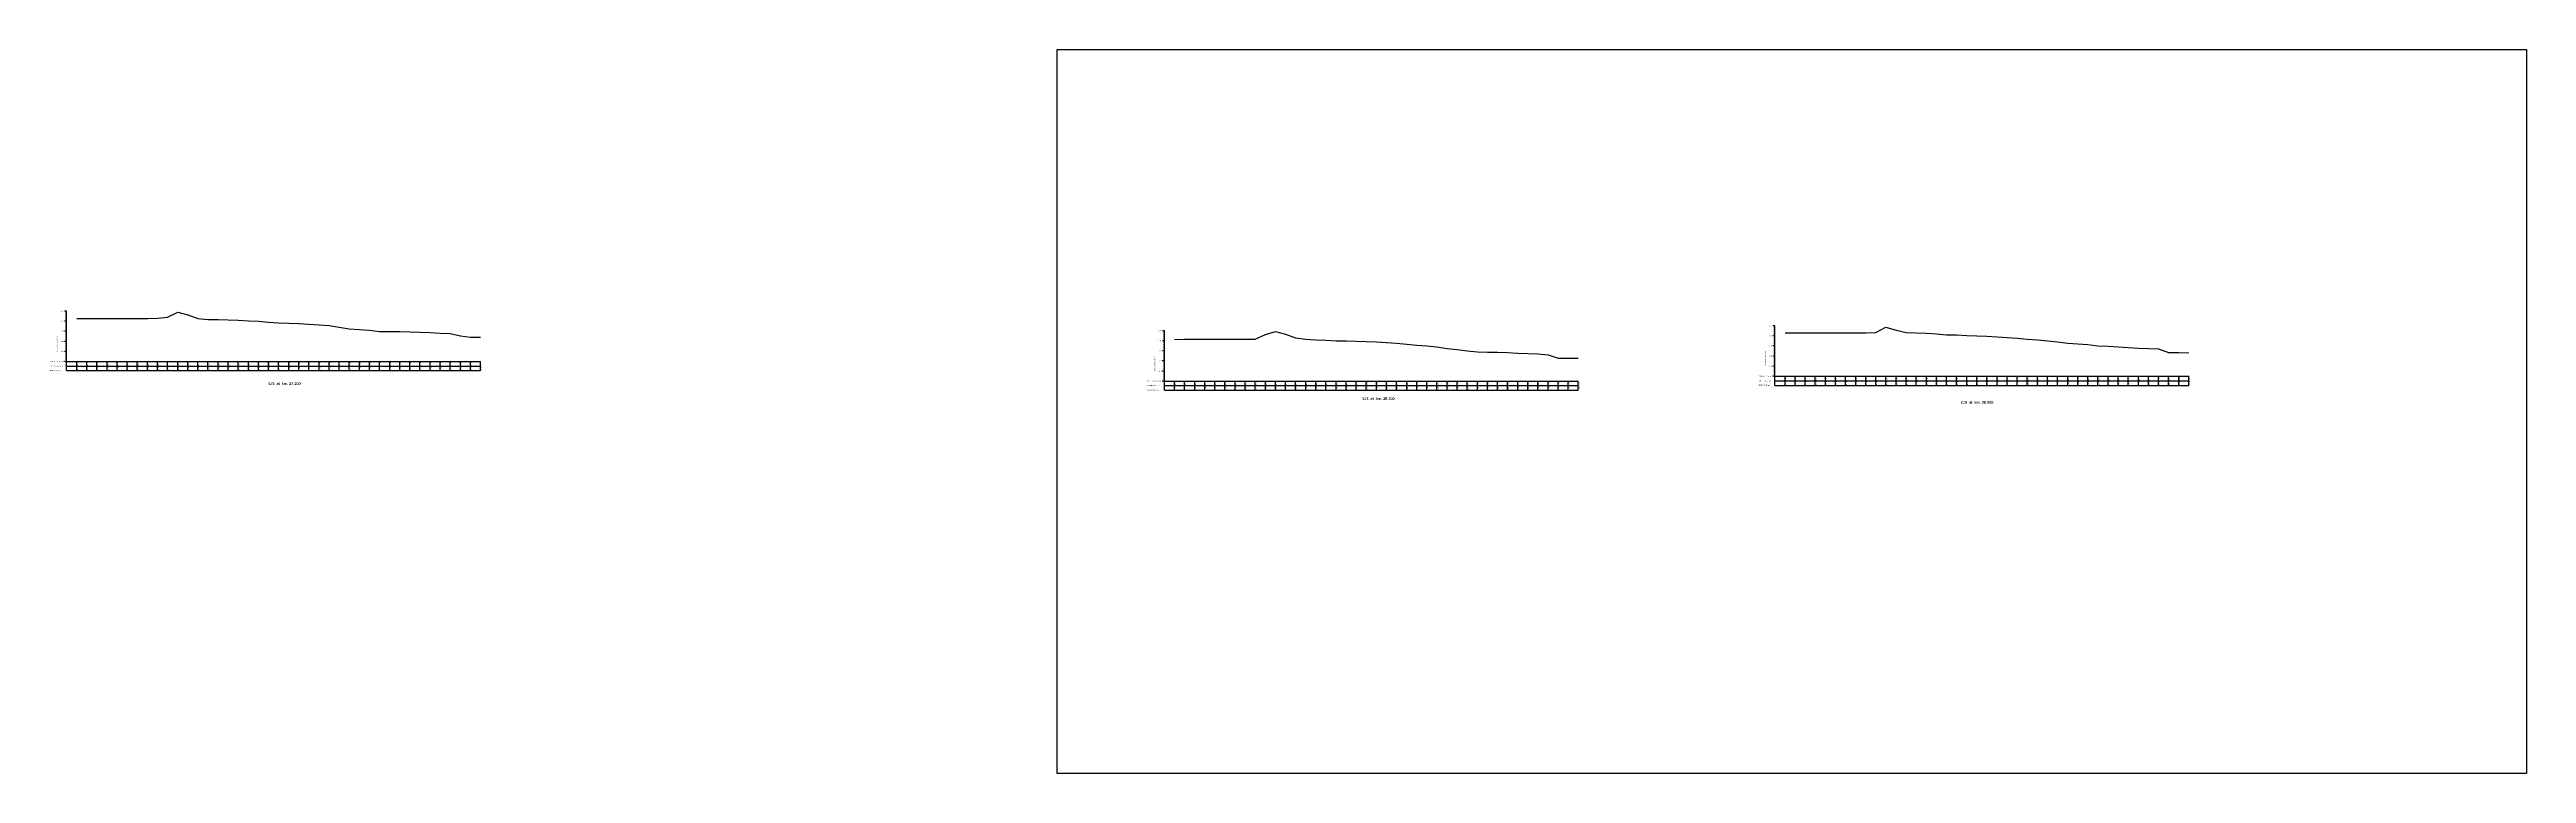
# Model space of a CAD drawing. Header units: metres. Extents: x -148477 to 168932, y -55673 to -2736.
# Drawn here: x 24094 to 25321, y -19274 to -18915 of the extents above; entities that cross this region are included whole.
import ezdxf

# ---------------------------------------------------------------- set-up
doc = ezdxf.new("R2010")
doc.units = ezdxf.units.M
doc.styles.add('liza', font='times.ttf', dxfattribs={"height": 2})
doc.styles.get("Standard").update_dxf_attribs({"font": 'times.ttf'})

msp = doc.modelspace()

# ---------------------------------------------------------------- linework, layer by layer
at = {"color": 6, "linetype": 'Continuous', "lineweight": -3, "ltscale": 0.5}
for p, q in [((24102.241, -19044.287), (24101.241, -19044.287)), ((24102.241, -19049.287), (24101.241, -19049.287)), ((24102.241, -19045.287), (24101.741, -19045.287)), ((24102.241, -19046.287), (24101.741, -19046.287)), ((24102.241, -19047.287), (24101.741, -19047.287)), ((24102.241, -19048.287), (24101.741, -19048.287)), ((24102.241, -19050.287), (24101.741, -19050.287)), ((24102.241, -19051.287), (24101.741, -19051.287)), ((24102.241, -19052.287), (24101.741, -19052.287)), ((24102.241, -19053.287), (24101.741, -19053.287)), ((24102.241, -19073.787), (24102.241, -19044.287)), ((24948.4004, -19051.5829), (24947.4004, -19051.5829)), ((24948.4004, -19052.5829), (24947.9004, -19052.5829)), ((24948.4004, -19081.0829), (24948.4004, -19051.5829)), ((24102.241, -19054.287), (24101.241, -19054.287)), ((24102.241, -19059.287), (24101.241, -19059.287)), ((24102.241, -19064.287), (24101.241, -19064.287)), ((24102.241, -19055.287), (24101.741, -19055.287)), ((24102.241, -19056.287), (24101.741, -19056.287)), ((24102.241, -19057.287), (24101.741, -19057.287)), ((24102.241, -19058.287), (24101.741, -19058.287)), ((24102.241, -19060.287), (24101.741, -19060.287)), ((24102.241, -19061.287), (24101.741, -19061.287)), ((24102.241, -19062.287), (24101.741, -19062.287)), ((24102.241, -19063.287), (24101.741, -19063.287)), ((24102.241, -19065.287), (24101.741, -19065.287)), ((24645.996, -19053.9842), (24644.996, -19053.9842)), ((24645.996, -19058.9842), (24644.996, -19058.9842)), ((24645.996, -19063.9842), (24644.996, -19063.9842)), ((24645.996, -19054.9842), (24645.496, -19054.9842)), ((24645.996, -19055.9842), (24645.496, -19055.9842)), ((24645.996, -19056.9842), (24645.496, -19056.9842)), ((24645.996, -19057.9842), (24645.496, -19057.9842)), ((24645.996, -19059.9842), (24645.496, -19059.9842)), ((24645.996, -19060.9842), (24645.496, -19060.9842)), ((24645.996, -19061.9842), (24645.496, -19061.9842)), ((24645.996, -19062.9842), (24645.496, -19062.9842)), ((24645.996, -19064.9842), (24645.496, -19064.9842)), ((24645.996, -19083.4842), (24645.996, -19053.9842)), ((24948.4004, -19056.5829), (24947.4004, -19056.5829)), ((24948.4004, -19061.5829), (24947.4004, -19061.5829)), ((24948.4004, -19053.5829), (24947.9004, -19053.5829)), ((24948.4004, -19054.5829), (24947.9004, -19054.5829)), ((24948.4004, -19055.5829), (24947.9004, -19055.5829)), ((24948.4004, -19057.5829), (24947.9004, -19057.5829)), ((24948.4004, -19058.5829), (24947.9004, -19058.5829)), ((24948.4004, -19059.5829), (24947.9004, -19059.5829)), ((24948.4004, -19060.5829), (24947.9004, -19060.5829)), ((24948.4004, -19062.5829), (24947.9004, -19062.5829)), ((24948.4004, -19063.5829), (24947.9004, -19063.5829)), ((24948.4004, -19064.5829), (24947.9004, -19064.5829)), ((24948.4004, -19065.5829), (24947.9004, -19065.5829)), ((24102.241, -19069.287), (24101.241, -19069.287)), ((24102.241, -19066.287), (24101.741, -19066.287)), ((24102.241, -19067.287), (24101.741, -19067.287)), ((24102.241, -19068.287), (24101.741, -19068.287)), ((24102.241, -19069.287), (24307.241, -19069.287)), ((24102.241, -19071.537), (24307.241, -19071.537)), ((24102.241, -19073.787), (24307.241, -19073.787)), ((24107.241, -19073.787), (24107.241, -19069.287)), ((24112.241, -19073.787), (24112.241, -19069.287)), ((24117.241, -19073.787), (24117.241, -19069.287)), ((24122.241, -19073.787), (24122.241, -19069.287)), ((24127.241, -19073.787), (24127.241, -19069.287)), ((24132.241, -19073.787), (24132.241, -19069.287)), ((24137.241, -19073.787), (24137.241, -19069.287)), ((24142.241, -19073.787), (24142.241, -19069.287)), ((24147.241, -19073.787), (24147.241, -19069.287)), ((24152.241, -19073.787), (24152.241, -19069.287)), ((24157.241, -19073.787), (24157.241, -19069.287)), ((24162.241, -19073.787), (24162.241, -19069.287)), ((24167.241, -19073.787), (24167.241, -19069.287)), ((24172.241, -19073.787), (24172.241, -19069.287)), ((24177.241, -19073.787), (24177.241, -19069.287)), ((24182.241, -19073.787), (24182.241, -19069.287)), ((24187.241, -19073.787), (24187.241, -19069.287)), ((24192.241, -19073.787), (24192.241, -19069.287)), ((24197.241, -19073.787), (24197.241, -19069.287)), ((24202.241, -19073.787), (24202.241, -19069.287)), ((24207.241, -19073.787), (24207.241, -19069.287)), ((24212.241, -19073.787), (24212.241, -19069.287)), ((24217.241, -19073.787), (24217.241, -19069.287)), ((24222.241, -19073.787), (24222.241, -19069.287)), ((24227.241, -19073.787), (24227.241, -19069.287)), ((24232.241, -19073.787), (24232.241, -19069.287)), ((24237.241, -19073.787), (24237.241, -19069.287)), ((24242.241, -19073.787), (24242.241, -19069.287)), ((24247.241, -19073.787), (24247.241, -19069.287)), ((24252.241, -19073.787), (24252.241, -19069.287)), ((24257.241, -19073.787), (24257.241, -19069.287)), ((24262.241, -19073.787), (24262.241, -19069.287)), ((24267.241, -19073.787), (24267.241, -19069.287)), ((24272.241, -19073.787), (24272.241, -19069.287)), ((24277.241, -19073.787), (24277.241, -19069.287)), ((24282.241, -19073.787), (24282.241, -19069.287)), ((24287.241, -19073.787), (24287.241, -19069.287)), ((24292.241, -19073.787), (24292.241, -19069.287)), ((24297.241, -19073.787), (24297.241, -19069.287)), ((24302.241, -19073.787), (24302.241, -19069.287)), ((24307.241, -19073.787), (24307.241, -19069.287)), ((24645.996, -19068.9842), (24644.996, -19068.9842)), ((24645.996, -19073.9842), (24644.996, -19073.9842)), ((24645.996, -19065.9842), (24645.496, -19065.9842)), ((24645.996, -19066.9842), (24645.496, -19066.9842)), ((24645.996, -19067.9842), (24645.496, -19067.9842)), ((24645.996, -19069.9842), (24645.496, -19069.9842)), ((24645.996, -19070.9842), (24645.496, -19070.9842)), ((24645.996, -19071.9842), (24645.496, -19071.9842)), ((24645.996, -19072.9842), (24645.496, -19072.9842)), ((24645.996, -19074.9842), (24645.496, -19074.9842)), ((24645.996, -19075.9842), (24645.496, -19075.9842)), ((24645.996, -19076.9842), (24645.496, -19076.9842)), ((24948.4004, -19066.5829), (24947.4004, -19066.5829)), ((24948.4004, -19071.5829), (24947.4004, -19071.5829)), ((24948.4004, -19076.5829), (24947.4004, -19076.5829)), ((24948.4004, -19067.5829), (24947.9004, -19067.5829)), ((24948.4004, -19068.5829), (24947.9004, -19068.5829)), ((24948.4004, -19069.5829), (24947.9004, -19069.5829)), ((24948.4004, -19070.5829), (24947.9004, -19070.5829)), ((24948.4004, -19072.5829), (24947.9004, -19072.5829)), ((24948.4004, -19073.5829), (24947.9004, -19073.5829)), ((24948.4004, -19074.5829), (24947.9004, -19074.5829)), ((24948.4004, -19075.5829), (24947.9004, -19075.5829)), ((24948.4004, -19076.5829), (25153.4004, -19076.5829)), ((24953.4004, -19081.0829), (24953.4004, -19076.5829)), ((24958.4004, -19081.0829), (24958.4004, -19076.5829)), ((24963.4004, -19081.0829), (24963.4004, -19076.5829)), ((24968.4004, -19081.0829), (24968.4004, -19076.5829)), ((24973.4004, -19081.0829), (24973.4004, -19076.5829)), ((24978.4004, -19081.0829), (24978.4004, -19076.5829)), ((24983.4004, -19081.0829), (24983.4004, -19076.5829)), ((24988.4004, -19081.0829), (24988.4004, -19076.5829)), ((24993.4004, -19081.0829), (24993.4004, -19076.5829)), ((24998.4004, -19081.0829), (24998.4004, -19076.5829)), ((25003.4004, -19081.0829), (25003.4004, -19076.5829)), ((25008.4004, -19081.0829), (25008.4004, -19076.5829)), ((25013.4004, -19081.0829), (25013.4004, -19076.5829)), ((25018.4004, -19081.0829), (25018.4004, -19076.5829)), ((25023.4004, -19081.0829), (25023.4004, -19076.5829)), ((25028.4004, -19081.0829), (25028.4004, -19076.5829)), ((25033.4004, -19081.0829), (25033.4004, -19076.5829)), ((25038.4004, -19081.0829), (25038.4004, -19076.5829)), ((25043.4004, -19081.0829), (25043.4004, -19076.5829)), ((25048.4004, -19081.0829), (25048.4004, -19076.5829)), ((25053.4004, -19081.0829), (25053.4004, -19076.5829)), ((25058.4004, -19081.0829), (25058.4004, -19076.5829)), ((25063.4004, -19081.0829), (25063.4004, -19076.5829)), ((25068.4004, -19081.0829), (25068.4004, -19076.5829)), ((25073.4004, -19081.0829), (25073.4004, -19076.5829)), ((25078.4004, -19081.0829), (25078.4004, -19076.5829)), ((25083.4004, -19081.0829), (25083.4004, -19076.5829)), ((25088.4004, -19081.0829), (25088.4004, -19076.5829)), ((25093.4004, -19081.0829), (25093.4004, -19076.5829)), ((25098.4004, -19081.0829), (25098.4004, -19076.5829)), ((25103.4004, -19081.0829), (25103.4004, -19076.5829)), ((25108.4004, -19081.0829), (25108.4004, -19076.5829)), ((25113.4004, -19081.0829), (25113.4004, -19076.5829)), ((25118.4004, -19081.0829), (25118.4004, -19076.5829)), ((25123.4004, -19081.0829), (25123.4004, -19076.5829)), ((25128.4004, -19081.0829), (25128.4004, -19076.5829)), ((25133.4004, -19081.0829), (25133.4004, -19076.5829)), ((25138.4004, -19081.0829), (25138.4004, -19076.5829)), ((25143.4004, -19081.0829), (25143.4004, -19076.5829)), ((25148.4004, -19081.0829), (25148.4004, -19076.5829)), ((25153.4004, -19081.0829), (25153.4004, -19076.5829)), ((24645.996, -19078.9842), (24644.996, -19078.9842)), ((24645.996, -19077.9842), (24645.496, -19077.9842)), ((24645.996, -19078.9842), (24850.996, -19078.9842)), ((24645.996, -19081.2342), (24850.996, -19081.2342)), ((24645.996, -19083.4842), (24850.996, -19083.4842)), ((24650.996, -19083.4842), (24650.996, -19078.9842)), ((24655.996, -19083.4842), (24655.996, -19078.9842)), ((24660.996, -19083.4842), (24660.996, -19078.9842)), ((24665.996, -19083.4842), (24665.996, -19078.9842)), ((24670.996, -19083.4842), (24670.996, -19078.9842)), ((24675.996, -19083.4842), (24675.996, -19078.9842)), ((24680.996, -19083.4842), (24680.996, -19078.9842)), ((24685.996, -19083.4842), (24685.996, -19078.9842)), ((24690.996, -19083.4842), (24690.996, -19078.9842)), ((24695.996, -19083.4842), (24695.996, -19078.9842)), ((24700.996, -19083.4842), (24700.996, -19078.9842)), ((24705.996, -19083.4842), (24705.996, -19078.9842)), ((24710.996, -19083.4842), (24710.996, -19078.9842)), ((24715.996, -19083.4842), (24715.996, -19078.9842)), ((24720.996, -19083.4842), (24720.996, -19078.9842)), ((24725.996, -19083.4842), (24725.996, -19078.9842)), ((24730.996, -19083.4842), (24730.996, -19078.9842)), ((24735.996, -19083.4842), (24735.996, -19078.9842)), ((24740.996, -19083.4842), (24740.996, -19078.9842)), ((24745.996, -19083.4842), (24745.996, -19078.9842)), ((24750.996, -19083.4842), (24750.996, -19078.9842)), ((24755.996, -19083.4842), (24755.996, -19078.9842)), ((24760.996, -19083.4842), (24760.996, -19078.9842)), ((24765.996, -19083.4842), (24765.996, -19078.9842)), ((24770.996, -19083.4842), (24770.996, -19078.9842)), ((24775.996, -19083.4842), (24775.996, -19078.9842)), ((24780.996, -19083.4842), (24780.996, -19078.9842)), ((24785.996, -19083.4842), (24785.996, -19078.9842)), ((24790.996, -19083.4842), (24790.996, -19078.9842)), ((24795.996, -19083.4842), (24795.996, -19078.9842)), ((24800.996, -19083.4842), (24800.996, -19078.9842)), ((24805.996, -19083.4842), (24805.996, -19078.9842)), ((24810.996, -19083.4842), (24810.996, -19078.9842)), ((24815.996, -19083.4842), (24815.996, -19078.9842)), ((24820.996, -19083.4842), (24820.996, -19078.9842)), ((24825.996, -19083.4842), (24825.996, -19078.9842)), ((24830.996, -19083.4842), (24830.996, -19078.9842)), ((24835.996, -19083.4842), (24835.996, -19078.9842)), ((24840.996, -19083.4842), (24840.996, -19078.9842)), ((24845.996, -19083.4842), (24845.996, -19078.9842)), ((24850.996, -19083.4842), (24850.996, -19078.9842)), ((24948.4004, -19078.8329), (25153.4004, -19078.8329)), ((24948.4004, -19081.0829), (25153.4004, -19081.0829))]:
    msp.add_line(p, q, dxfattribs=at)
msp.add_lwpolyline([(24592.93, -18914.5979), (25320.6421, -18914.5979), (25320.6421, -19273.5096), (24592.93, -19273.5096)], close=True, dxfattribs=at)
for points in [[(24107.241, -19047.967), (24112.241, -19047.967), (24117.241, -19047.977), (24122.241, -19047.977), (24127.241, -19047.977), (24132.241, -19047.987), (24137.241, -19047.997), (24142.241, -19047.927), (24147.241, -19047.857), (24152.241, -19047.217), (24157.241, -19044.887), (24162.241, -19046.077), (24167.241, -19047.937), (24172.241, -19048.437), (24177.241, -19048.457), (24182.241, -19048.617), (24187.241, -19048.807), (24192.241, -19049.057), (24197.241, -19049.237), (24202.241, -19049.687), (24207.241, -19050.037), (24212.241, -19050.237), (24217.241, -19050.467), (24222.241, -19050.757), (24227.241, -19051.017), (24232.241, -19051.377), (24237.241, -19052.297), (24242.241, -19053.077), (24247.241, -19053.437), (24252.241, -19053.777), (24257.241, -19054.337), (24262.241, -19054.427), (24267.241, -19054.337), (24272.241, -19054.527), (24277.241, -19054.667), (24282.241, -19054.927), (24287.241, -19055.187), (24292.241, -19055.377), (24297.241, -19056.607), (24302.241, -19057.287), (24307.241, -19057.197)], [(24953.4004, -19055.0429), (24958.4004, -19055.0129), (24963.4004, -19054.9829), (24968.4004, -19055.0029), (24973.4004, -19055.0229), (24978.4004, -19055.0329), (24983.4004, -19055.0529), (24988.4004, -19055.0229), (24993.4004, -19055.0029), (24998.4004, -19054.9329), (25003.4004, -19052.3029), (25008.4004, -19053.7829), (25013.4004, -19054.9029), (25018.4004, -19055.0229), (25023.4004, -19055.1429), (25028.4004, -19055.5529), (25033.4004, -19055.9729), (25038.4004, -19056.1229), (25043.4004, -19056.3329), (25048.4004, -19056.5029), (25053.4004, -19056.7529), (25058.4004, -19057.0329), (25063.4004, -19057.4029), (25068.4004, -19057.7529), (25073.4004, -19058.1429), (25078.4004, -19058.5929), (25083.4004, -19058.9929), (25088.4004, -19059.4529), (25093.4004, -19060.2329), (25098.4004, -19060.5129), (25103.4004, -19060.9029), (25108.4004, -19061.4329), (25113.4004, -19061.7229), (25118.4004, -19062.0229), (25123.4004, -19062.3029), (25128.4004, -19062.5929), (25133.4004, -19062.8129), (25138.4004, -19063.0329), (25143.4004, -19064.8529), (25148.4004, -19064.8729), (25153.4004, -19064.8929)], [(24650.996, -19058.3242), (24655.996, -19058.2742), (24660.996, -19058.2142), (24665.996, -19058.2442), (24670.996, -19058.2642), (24675.996, -19058.2542), (24680.996, -19058.2442), (24685.996, -19058.2442), (24690.996, -19058.2342), (24695.996, -19055.8342), (24700.996, -19054.3842), (24705.996, -19055.7242), (24710.996, -19057.5442), (24715.996, -19058.1642), (24720.996, -19058.4742), (24725.996, -19058.7142), (24730.996, -19058.9642), (24735.996, -19058.9442), (24740.996, -19059.1142), (24745.996, -19059.3442), (24750.996, -19059.5242), (24755.996, -19059.8542), (24760.996, -19060.2342), (24765.996, -19060.6542), (24770.996, -19061.1042), (24775.996, -19061.5342), (24780.996, -19062.0142), (24785.996, -19062.8242), (24790.996, -19063.3642), (24795.996, -19063.9542), (24800.996, -19064.4042), (24805.996, -19064.6042), (24810.996, -19064.6842), (24815.996, -19064.8842), (24820.996, -19065.1342), (24825.996, -19065.2842), (24830.996, -19065.4542), (24835.996, -19066.0442), (24840.996, -19067.5842), (24845.996, -19067.5642), (24850.996, -19067.5442)]]:
    msp.add_lwpolyline(points, dxfattribs=at)

# ---------------------------------------------------------------- texts
at = {"color": 6, "linetype": 'Continuous', "lineweight": -3, "ltscale": 0.5, "char_height": 0.5, "attachment_point": 1, "style": 'liza'}
for s, insert, width in [('0.00', (24099.241, -19049.037), 2), ('5.00', (24099.241, -19044.037), 2), ('5.00', (24945.4004, -19051.3329), 2), ('-5.00', (24099.241, -19054.037), 2), ('-10.00', (24099.241, -19059.037), 2), ('-15.00', (24099.241, -19064.037), 2), ('-5.00', (24642.996, -19063.7342), 2), ('0.00', (24642.996, -19058.7342), 2), ('5.00', (24642.996, -19053.7342), 2), ('-5.00', (24945.4004, -19061.3329), 2), ('0.00', (24945.4004, -19056.3329), 2), ('DATUM AT -20.00 (m)', (24093.741, -19069.037), 7.5), ('EXISTING R.L. (m)', (24093.741, -19071.287), 7.5), ('DISTANCE IN (m)', (24093.741, -19073.537), 7.5), ('-10.00', (24642.996, -19068.7342), 2), ('-15.00', (24642.996, -19073.7342), 2), ('DATUM AT -20.00 (m)', (24939.9004, -19076.3329), 7.5), ('-10.00', (24945.4004, -19066.3329), 2), ('-15.00', (24945.4004, -19071.3329), 2), ('DATUM AT -20.00 (m)', (24637.496, -19078.7342), 7.5), ('EXISTING R.L. (m)', (24637.496, -19080.9842), 7.5), ('DISTANCE IN (m)', (24637.496, -19083.2342), 7.5), ('EXISTING R.L. (m)', (24939.9004, -19078.5829), 7.5), ('DISTANCE IN (m)', (24939.9004, -19080.8329), 7.5)]:
    msp.add_mtext(s, dxfattribs=dict(at, insert=insert, width=width))
at = {"color": 6, "linetype": 'Continuous', "lineweight": -3, "ltscale": 0.5, "char_height": 0.5, "attachment_point": 1, "rotation": 90, "style": 'liza'}
for s, insert, width in [('ELEVATION (m PWD)', (24097.241, -19064.287), 10), ('ELEVATION (m PWD)', (24943.4004, -19071.5829), 10), ('0.00', (24107.341, -19073.687), 2.15), ('1.32', (24107.341, -19071.437), 2.15), ('5.00', (24112.341, -19073.687), 2.15), ('1.32', (24112.341, -19071.437), 2.15), ('10.00', (24117.341, -19073.687), 2.15), ('1.31', (24117.341, -19071.437), 2.15), ('15.00', (24122.341, -19073.687), 2.15), ('1.31', (24122.341, -19071.437), 2.15), ('20.00', (24127.341, -19073.687), 2.15), ('1.31', (24127.341, -19071.437), 2.15), ('1.30', (24132.341, -19071.437), 2.15), ('25.00', (24132.341, -19073.687), 2.15), ('30.00', (24137.341, -19073.687), 2.15), ('1.29', (24137.341, -19071.437), 2.15), ('35.00', (24142.341, -19073.687), 2.15), ('1.36', (24142.341, -19071.437), 2.15), ('40.00', (24147.341, -19073.687), 2.15), ('1.43', (24147.341, -19071.437), 2.15), ('2.07', (24152.341, -19071.437), 2.15), ('45.00', (24152.341, -19073.687), 2.15), ('4.40', (24157.341, -19071.437), 2.15), ('50.00', (24157.341, -19073.687), 2.15), ('55.00', (24162.341, -19073.687), 2.15), ('3.21', (24162.341, -19071.437), 2.15), ('60.00', (24167.341, -19073.687), 2.15), ('1.35', (24167.341, -19071.437), 2.15), ('0.85', (24172.341, -19071.437), 2.15), ('65.00', (24172.341, -19073.687), 2.15), ('0.83', (24177.341, -19071.437), 2.15), ('70.00', (24177.341, -19073.687), 2.15), ('0.67', (24182.341, -19071.437), 2.15), ('75.00', (24182.341, -19073.687), 2.15), ('0.48', (24187.341, -19071.437), 2.15), ('80.00', (24187.341, -19073.687), 2.15), ('0.23', (24192.341, -19071.437), 2.15), ('85.00', (24192.341, -19073.687), 2.15), ('0.05', (24197.341, -19071.437), 2.15), ('90.00', (24197.341, -19073.687), 2.15), ('-0.40', (24202.341, -19071.437), 2.15), ('95.00', (24202.341, -19073.687), 2.15), ('-0.75', (24207.341, -19071.437), 2.15), ('100.00', (24207.341, -19073.687), 2.15), ('-0.95', (24212.341, -19071.437), 2.15), ('105.00', (24212.341, -19073.687), 2.15), ('-1.18', (24217.341, -19071.437), 2.15), ('110.00', (24217.341, -19073.687), 2.15), ('115.00', (24222.341, -19073.687), 2.15), ('-1.47', (24222.341, -19071.437), 2.15), ('120.00', (24227.341, -19073.687), 2.15), ('-1.73', (24227.341, -19071.437), 2.15), ('-2.09', (24232.341, -19071.437), 2.15), ('125.00', (24232.341, -19073.687), 2.15), ('-3.01', (24237.341, -19071.437), 2.15), ('130.00', (24237.341, -19073.687), 2.15), ('135.00', (24242.341, -19073.687), 2.15), ('-3.79', (24242.341, -19071.437), 2.15), ('140.00', (24247.341, -19073.687), 2.15), ('-4.15', (24247.341, -19071.437), 2.15), ('145.00', (24252.341, -19073.687), 2.15), ('-4.49', (24252.341, -19071.437), 2.15), ('-5.05', (24257.341, -19071.437), 2.15), ('150.00', (24257.341, -19073.687), 2.15), ('155.00', (24262.341, -19073.687), 2.15), ('-5.14', (24262.341, -19071.437), 2.15), ('-5.05', (24267.341, -19071.437), 2.15), ('160.00', (24267.341, -19073.687), 2.15), ('165.00', (24272.341, -19073.687), 2.15), ('-5.24', (24272.341, -19071.437), 2.15), ('-5.38', (24277.341, -19071.437), 2.15), ('170.00', (24277.341, -19073.687), 2.15), ('175.00', (24282.341, -19073.687), 2.15), ('-5.64', (24282.341, -19071.437), 2.15), ('-5.90', (24287.341, -19071.437), 2.15), ('180.00', (24287.341, -19073.687), 2.15), ('-6.09', (24292.341, -19071.437), 2.15), ('185.00', (24292.341, -19073.687), 2.15), ('190.00', (24297.341, -19073.687), 2.15), ('-7.32', (24297.341, -19071.437), 2.15), ('-8.00', (24302.341, -19071.437), 2.15), ('195.00', (24302.341, -19073.687), 2.15), ('200.00', (24307.341, -19073.687), 2.15), ('-7.91', (24307.341, -19071.437), 2.15), ('ELEVATION (m PWD)', (24640.996, -19073.9842), 10), ('1.54', (24953.5004, -19078.7329), 2.15), ('1.57', (24958.5004, -19078.7329), 2.15), ('1.60', (24963.5004, -19078.7329), 2.15), ('1.58', (24968.5004, -19078.7329), 2.15), ('1.56', (24973.5004, -19078.7329), 2.15), ('1.55', (24978.5004, -19078.7329), 2.15), ('1.53', (24983.5004, -19078.7329), 2.15), ('1.56', (24988.5004, -19078.7329), 2.15), ('1.58', (24993.5004, -19078.7329), 2.15), ('1.65', (24998.5004, -19078.7329), 2.15), ('4.28', (25003.5004, -19078.7329), 2.15), ('2.80', (25008.5004, -19078.7329), 2.15), ('1.68', (25013.5004, -19078.7329), 2.15), ('1.56', (25018.5004, -19078.7329), 2.15), ('1.44', (25023.5004, -19078.7329), 2.15), ('1.03', (25028.5004, -19078.7329), 2.15), ('0.61', (25033.5004, -19078.7329), 2.15), ('0.46', (25038.5004, -19078.7329), 2.15), ('0.25', (25043.5004, -19078.7329), 2.15), ('0.08', (25048.5004, -19078.7329), 2.15), ('-0.17', (25053.5004, -19078.7329), 2.15), ('-0.45', (25058.5004, -19078.7329), 2.15), ('-0.82', (25063.5004, -19078.7329), 2.15), ('-1.17', (25068.5004, -19078.7329), 2.15), ('-1.56', (25073.5004, -19078.7329), 2.15), ('-2.01', (25078.5004, -19078.7329), 2.15), ('-2.41', (25083.5004, -19078.7329), 2.15), ('-2.87', (25088.5004, -19078.7329), 2.15), ('-3.65', (25093.5004, -19078.7329), 2.15), ('-3.93', (25098.5004, -19078.7329), 2.15), ('-4.32', (25103.5004, -19078.7329), 2.15), ('-4.85', (25108.5004, -19078.7329), 2.15), ('-5.14', (25113.5004, -19078.7329), 2.15), ('-5.44', (25118.5004, -19078.7329), 2.15), ('-5.72', (25123.5004, -19078.7329), 2.15), ('-6.01', (25128.5004, -19078.7329), 2.15), ('-6.23', (25133.5004, -19078.7329), 2.15), ('-6.45', (25138.5004, -19078.7329), 2.15), ('-8.27', (25143.5004, -19078.7329), 2.15), ('-8.29', (25148.5004, -19078.7329), 2.15), ('-8.31', (25153.5004, -19078.7329), 2.15), ('0.66', (24651.096, -19081.1342), 2.15), ('0.00', (24651.096, -19083.3842), 2.15), ('0.71', (24656.096, -19081.1342), 2.15), ('5.00', (24656.096, -19083.3842), 2.15), ('0.77', (24661.096, -19081.1342), 2.15), ('10.00', (24661.096, -19083.3842), 2.15), ('0.74', (24666.096, -19081.1342), 2.15), ('15.00', (24666.096, -19083.3842), 2.15), ('0.72', (24671.096, -19081.1342), 2.15), ('20.00', (24671.096, -19083.3842), 2.15), ('0.73', (24676.096, -19081.1342), 2.15), ('25.00', (24676.096, -19083.3842), 2.15), ('0.74', (24681.096, -19081.1342), 2.15), ('30.00', (24681.096, -19083.3842), 2.15), ('0.74', (24686.096, -19081.1342), 2.15), ('35.00', (24686.096, -19083.3842), 2.15), ('0.75', (24691.096, -19081.1342), 2.15), ('40.00', (24691.096, -19083.3842), 2.15), ('45.00', (24696.096, -19083.3842), 2.15), ('3.15', (24696.096, -19081.1342), 2.15), ('4.60', (24701.096, -19081.1342), 2.15), ('50.00', (24701.096, -19083.3842), 2.15), ('55.00', (24706.096, -19083.3842), 2.15), ('3.26', (24706.096, -19081.1342), 2.15), ('60.00', (24711.096, -19083.3842), 2.15), ('1.44', (24711.096, -19081.1342), 2.15), ('0.82', (24716.096, -19081.1342), 2.15), ('65.00', (24716.096, -19083.3842), 2.15), ('0.51', (24721.096, -19081.1342), 2.15), ('70.00', (24721.096, -19083.3842), 2.15), ('0.27', (24726.096, -19081.1342), 2.15), ('75.00', (24726.096, -19083.3842), 2.15), ('0.02', (24731.096, -19081.1342), 2.15), ('80.00', (24731.096, -19083.3842), 2.15), ('0.04', (24736.096, -19081.1342), 2.15), ('85.00', (24736.096, -19083.3842), 2.15), ('-0.13', (24741.096, -19081.1342), 2.15), ('90.00', (24741.096, -19083.3842), 2.15), ('-0.36', (24746.096, -19081.1342), 2.15), ('95.00', (24746.096, -19083.3842), 2.15), ('-0.54', (24751.096, -19081.1342), 2.15), ('100.00', (24751.096, -19083.3842), 2.15), ('-0.87', (24756.096, -19081.1342), 2.15), ('105.00', (24756.096, -19083.3842), 2.15), ('110.00', (24761.096, -19083.3842), 2.15), ('-1.25', (24761.096, -19081.1342), 2.15), ('115.00', (24766.096, -19083.3842), 2.15), ('-1.67', (24766.096, -19081.1342), 2.15), ('120.00', (24771.096, -19083.3842), 2.15), ('-2.12', (24771.096, -19081.1342), 2.15), ('125.00', (24776.096, -19083.3842), 2.15), ('-2.55', (24776.096, -19081.1342), 2.15), ('-3.03', (24781.096, -19081.1342), 2.15), ('130.00', (24781.096, -19083.3842), 2.15), ('-3.84', (24786.096, -19081.1342), 2.15), ('135.00', (24786.096, -19083.3842), 2.15), ('-4.38', (24791.096, -19081.1342), 2.15), ('140.00', (24791.096, -19083.3842), 2.15), ('145.00', (24796.096, -19083.3842), 2.15), ('-4.97', (24796.096, -19081.1342), 2.15), ('150.00', (24801.096, -19083.3842), 2.15), ('-5.42', (24801.096, -19081.1342), 2.15), ('155.00', (24806.096, -19083.3842), 2.15), ('-5.62', (24806.096, -19081.1342), 2.15), ('-5.70', (24811.096, -19081.1342), 2.15), ('160.00', (24811.096, -19083.3842), 2.15), ('-5.90', (24816.096, -19081.1342), 2.15), ('165.00', (24816.096, -19083.3842), 2.15), ('170.00', (24821.096, -19083.3842), 2.15), ('-6.15', (24821.096, -19081.1342), 2.15), ('-6.30', (24826.096, -19081.1342), 2.15), ('175.00', (24826.096, -19083.3842), 2.15), ('180.00', (24831.096, -19083.3842), 2.15), ('-6.47', (24831.096, -19081.1342), 2.15), ('-7.06', (24836.096, -19081.1342), 2.15), ('185.00', (24836.096, -19083.3842), 2.15), ('-8.60', (24841.096, -19081.1342), 2.15), ('190.00', (24841.096, -19083.3842), 2.15), ('-8.58', (24846.096, -19081.1342), 2.15), ('195.00', (24846.096, -19083.3842), 2.15), ('-8.56', (24851.096, -19081.1342), 2.15), ('200.00', (24851.096, -19083.3842), 2.15), ('0.00', (24953.5004, -19080.9829), 2.15), ('5.00', (24958.5004, -19080.9829), 2.15), ('10.00', (24963.5004, -19080.9829), 2.15), ('15.00', (24968.5004, -19080.9829), 2.15), ('20.00', (24973.5004, -19080.9829), 2.15), ('25.00', (24978.5004, -19080.9829), 2.15), ('30.00', (24983.5004, -19080.9829), 2.15), ('35.00', (24988.5004, -19080.9829), 2.15), ('40.00', (24993.5004, -19080.9829), 2.15), ('45.00', (24998.5004, -19080.9829), 2.15), ('50.00', (25003.5004, -19080.9829), 2.15), ('55.00', (25008.5004, -19080.9829), 2.15), ('60.00', (25013.5004, -19080.9829), 2.15), ('65.00', (25018.5004, -19080.9829), 2.15), ('70.00', (25023.5004, -19080.9829), 2.15), ('75.00', (25028.5004, -19080.9829), 2.15), ('80.00', (25033.5004, -19080.9829), 2.15), ('85.00', (25038.5004, -19080.9829), 2.15), ('90.00', (25043.5004, -19080.9829), 2.15), ('95.00', (25048.5004, -19080.9829), 2.15), ('100.00', (25053.5004, -19080.9829), 2.15), ('105.00', (25058.5004, -19080.9829), 2.15), ('110.00', (25063.5004, -19080.9829), 2.15), ('115.00', (25068.5004, -19080.9829), 2.15), ('120.00', (25073.5004, -19080.9829), 2.15), ('125.00', (25078.5004, -19080.9829), 2.15), ('130.00', (25083.5004, -19080.9829), 2.15), ('135.00', (25088.5004, -19080.9829), 2.15), ('140.00', (25093.5004, -19080.9829), 2.15), ('145.00', (25098.5004, -19080.9829), 2.15), ('150.00', (25103.5004, -19080.9829), 2.15), ('155.00', (25108.5004, -19080.9829), 2.15), ('160.00', (25113.5004, -19080.9829), 2.15), ('165.00', (25118.5004, -19080.9829), 2.15), ('170.00', (25123.5004, -19080.9829), 2.15), ('175.00', (25128.5004, -19080.9829), 2.15), ('180.00', (25133.5004, -19080.9829), 2.15), ('185.00', (25138.5004, -19080.9829), 2.15), ('190.00', (25143.5004, -19080.9829), 2.15), ('195.00', (25148.5004, -19080.9829), 2.15), ('200.00', (25153.5004, -19080.9829), 2.15)]:
    msp.add_mtext(s, dxfattribs=dict(at, insert=insert, width=width))
at = {"color": 0, "linetype": 'ByBlock', "lineweight": 30, "char_height": 1.326841, "width": 81.781813, "attachment_point": 1}
for s, insert in [('{\\fCalibri|b1|i0|c0|p34;\\C256;C/S  at  km. 27.200}', (24202.2502, -19079.5374)), ('{\\fCalibri|b1|i0|c0|p34;\\C256;C/S  at  km. 28.100}', (24744.127, -19086.9843)), ('{\\fCalibri|b1|i0|c0|p34;\\C256;C/S  at  km. 28.500}', (25040.6702, -19088.8808))]:
    msp.add_mtext(s, dxfattribs=dict(at, insert=insert))

doc.saveas('drawing.dxf')
